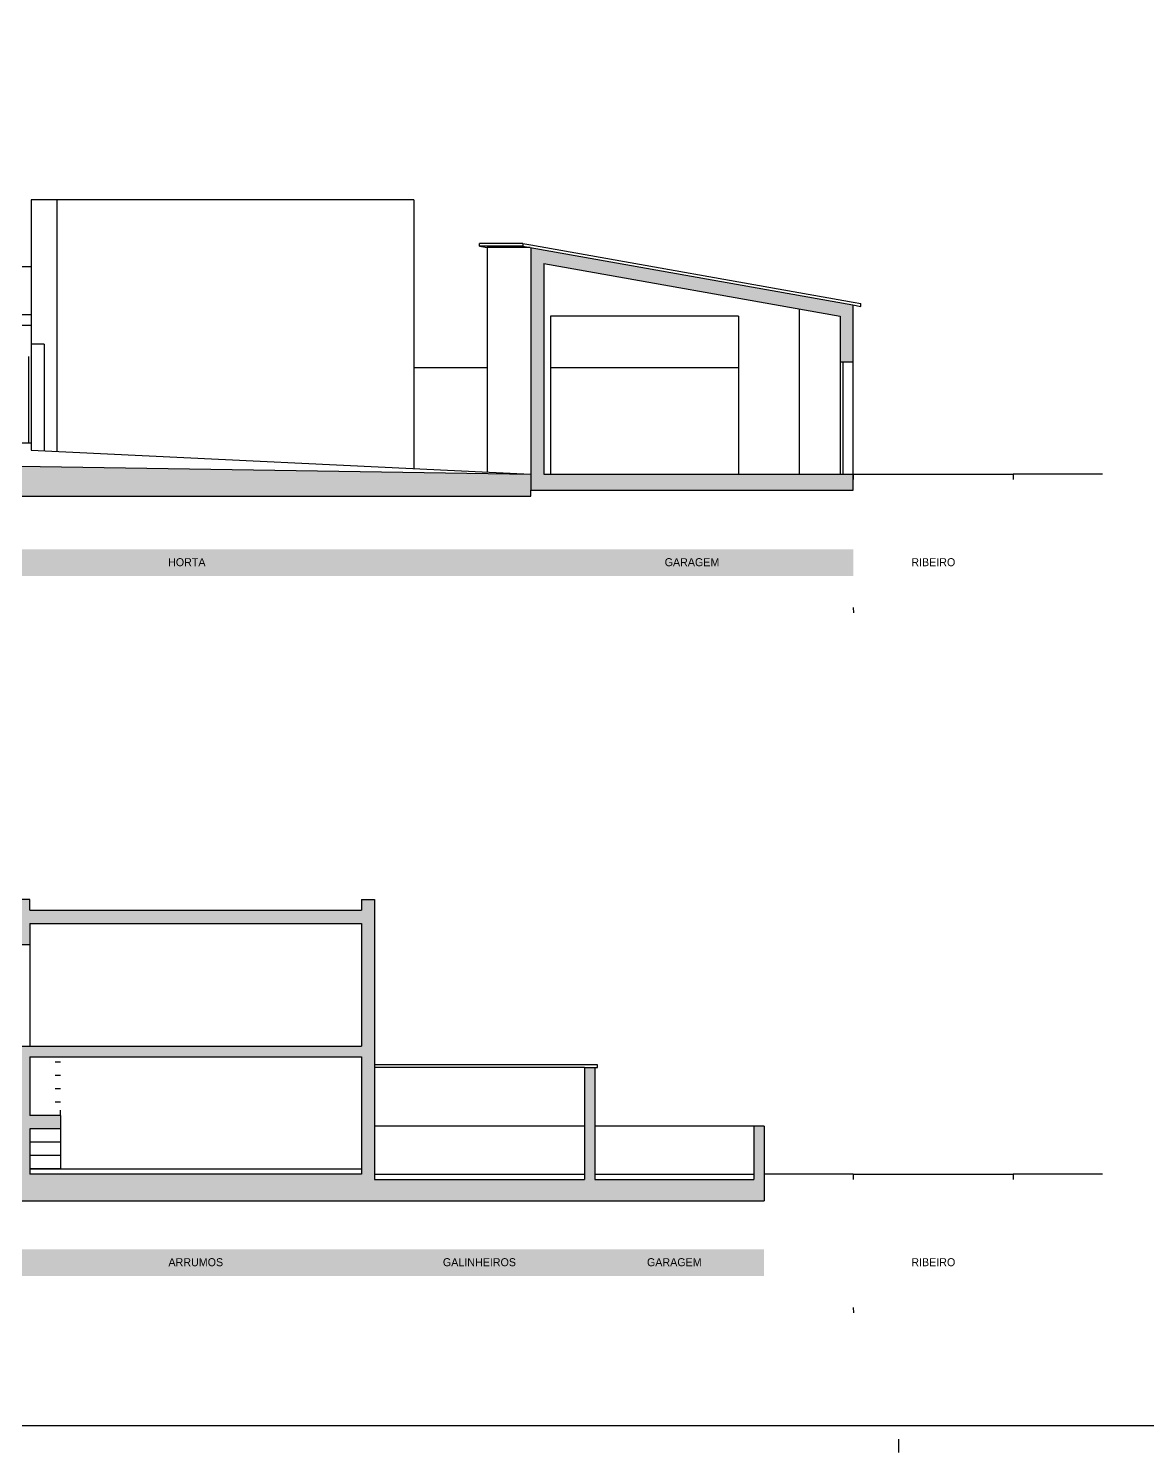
# Model space of a CAD drawing. Header units: metres. Extents: x 0 to 84.5, y 0 to 59.4.
# Drawn here: x 26.18 to 47.16, y 0 to 26.69 of the extents above; entities that cross this region are included whole.
import ezdxf
from ezdxf.xclip import XClip

# ---------------------------------------------------------------- set-up
doc = ezdxf.new("R2010")
doc.units = ezdxf.units.M
doc.header["$MEASUREMENT"] = 0
doc.header["$XCLIPFRAME"] = 0
doc.set_wipeout_variables(frame=1)
for name, pattern in [('J-Ponteado', [0.00040100000000000004, 1e-06, -0.0004]), ('Ponteado', [0.00025, 0, -0.00025]), ('Wipeout_Contour', [1, 0, -1])]:
    doc.linetypes.add(name, pattern=pattern)
for name, color, linetype in [('A-Folha rótulo', 7, 'Continuous'), ('A-Percursos', 7, 'Continuous'), ('A-Processo Vinha', 7, 'Continuous')]:
    doc.layers.add(name, color=color, linetype=linetype)

# ---------------------------------------------------------------- blocks, each defined once
blk = doc.blocks.new('Desenho_1_2', base_point=(-0.6638176144193568, -0.4464974306380775))
at = {"color": 254, "linetype": 'Wipeout_Contour', "lineweight": 0, "ltscale": 3.557082242551806}
blk.add_wipeout([(8.881784197001252e-16, 5.806466418789569e-14), (0.845, 5.806466418789569e-14), (0.845, 0.594), (8.881784197001252e-16, 0.594)], dxfattribs=at)
at = {"layer": 'A-Percursos', "linetype": 'Continuous', "lineweight": 0, "ltscale": 1000, "true_color": 0xe5e5e5}
for points in [[(0.355973420469142, 0.2258480313901585), (0.355973420469142, 0.1803721987800243), (0.4164738662951479, 0.1803721987800243), (0.4164738662951479, 0.1833721987800243), (0.3584248161671157, 0.1833721987800243), (0.3584248161671157, 0.2228721987800244), (0.4140224705971718, 0.2129721987800243), (0.4140224705971718, 0.2043721987800244), (0.4164738662951479, 0.2043721987800244), (0.4164738662951479, 0.2150750155171427), (0.4163862125442561, 0.2150906235880716)], [(0.4164738662951479, 0.169272855318047), (0.355973420469142, 0.169272855318047), (0.355973420469142, 0.164272855318047), (0.4164738662951479, 0.164272855318047)], [(0.3997504584126914, 0.03807039657117373), (0.2296127684910992, 0.03807039657117373), (0.2296127684910992, 0.03307039657117372), (0.3997504584126914, 0.03307039657117372)]]:
    blk.add_hatch(color=254, dxfattribs=at).paths.add_polyline_path(points)
at = {"layer": 'A-Percursos', "linetype": 'Continuous', "lineweight": 0, "ltscale": 1000, "true_color": 0x534e3e}
for points in [[(0.2347425506087364, 0.1842728571314447), (0.2296127680820674, 0.1842728571314447), (0.2296127680820674, 0.1792728550205448), (0.3340796479137792, 0.1792728550205448), (0.355973420469142, 0.1792728550205448), (0.355973420469142, 0.180372199173565), (0.355973420469142, 0.183372198933767), (0.3340796479137792, 0.1837187225292128), (0.2347425506087364, 0.1852910040284732)], [(0.355973420469142, 0.164272855318047), (0.355973420469142, 0.169272855318047), (0.2296127684910992, 0.169272855318047), (0.2296127684910992, 0.164272855318047)]]:
    blk.add_hatch(color=59, dxfattribs=at).paths.add_polyline_path(points)
at = {"layer": 'A-Percursos', "linetype": 'Continuous', "lineweight": 0, "ltscale": 1000, "true_color": 0xe5e5e5}
h = blk.add_hatch(color=254, dxfattribs=at)
h.paths.add_polyline_path([(0.06071289464292229, 0.05316974003315106), (0.125826839401971, 0.05316974003315106), (0.1595154224663012, 0.05316974003315106), (0.1749220890953606, 0.05316974003315106), (0.1749220890953606, 0.04716974003315105), (0.2257909165483938, 0.04716974003315105), (0.3997504584126914, 0.04716974003315105), (0.3997504584126914, 0.06116974003315101), (0.3978278618307935, 0.06116974003315101), (0.3978278618307935, 0.05216974003315106), (0.3978278618307935, 0.05116974003315106), (0.3679885724272802, 0.05116974003315106), (0.3679885724272802, 0.05216974003315106), (0.3679885724272802, 0.07216974003315102), (0.3660751702534548, 0.07216974003315102), (0.3660751702534548, 0.05216974003315106), (0.3660751702534548, 0.05116974003315106), (0.326659085472669, 0.05116974003315106), (0.326659085472669, 0.05216974003315106), (0.326659085472669, 0.1016697400331511), (0.326659085472669, 0.1036697400331511), (0.3242673327553888, 0.1036697400331511), (0.3242673327553888, 0.1016697400331511), (0.2620817621060892, 0.1016697400331511), (0.2620817621060892, 0.1036697400331511), (0.2596900093888082, 0.1036697400331511), (0.2596900093888082, 0.1016697400331511), (0.2596900093888082, 0.09516974003315104), (0.2620817621060892, 0.09516974003315104), (0.2620817621060892, 0.09916974003315104), (0.3242673327553888, 0.09916974003315104), (0.3242673327553888, 0.07616974003315102), (0.2596900093888082, 0.07616974003315102), (0.2257909165483938, 0.07616974003315102), (0.1774137159143612, 0.07616974003315102), (0.1774137159143612, 0.1135820700643045), (0.1749262930883904, 0.1135820700643045), (0.1749262930883904, 0.08516974003315114), (0.1595154224663012, 0.08516974003315114), (0.1347563096868393, 0.08516974003315114), (0.1347563096868393, 0.1114017191243855), (0.1320616016253697, 0.1114017191243855), (0.1320616016253697, 0.08516974003315114), (0.1260628948396167, 0.08516974003315114), (0.125826839401971, 0.08516974003315114), (0.1114628946429217, 0.08516974003315114), (0.1114628946429217, 0.1114017191243855), (0.1088628946429216, 0.1114017191243855), (0.1088628946429216, 0.08516974003315114), (0.06331289464292222, 0.08516974003315114), (0.06331289464292222, 0.1114017191243855), (0.06071289464292229, 0.1114017191243855), (0.06071289464292229, 0.08616974003315103), (0.06071289464292229, 0.05816974003315101)])
h.paths.add_polyline_path([(0.09506289464292295, 0.05666974003315095), (0.06331289464292222, 0.05666974003315095), (0.06331289464292222, 0.08316974003315103), (0.09506289464292295, 0.08316974003315103)], flags=0)
h.paths.add_polyline_path([(0.1020628946429223, 0.08316974003315103), (0.125826839401971, 0.08316974003315103), (0.1347563096868393, 0.08316974003315103), (0.1595154224663012, 0.08316974003315103), (0.1749262930883904, 0.08316974003315103), (0.1749262930883904, 0.05666974003315095), (0.1595154224663012, 0.05666974003315095), (0.1347563096868393, 0.05666974003315095), (0.1347563096868393, 0.06710643380310588), (0.1309194086374501, 0.06710643380310588), (0.1309194086374499, 0.06531909504911493), (0.127663700783761, 0.06531909504911493), (0.127663700783761, 0.06353175629512398), (0.125826839401971, 0.06353175629512398), (0.1244079929300722, 0.06353175629512398), (0.124407992930072, 0.06174441754113302), (0.121713284868602, 0.06174441754113302), (0.121713284868602, 0.05995707878714207), (0.1190185768071343, 0.05995707878714207), (0.1190185768071342, 0.05666974003315095), (0.1020628946429223, 0.05666974003315095)], flags=0)
h.paths.add_polyline_path([(0.125826839401971, 0.05666974003315095), (0.1210185768071342, 0.05666974003315095), (0.1210185768071342, 0.05729412761682973), (0.125826839401971, 0.05993379753235339), (0.1327563096868394, 0.06373798124335206), (0.1327563096868394, 0.05666974003315095)], flags=0)
h.paths.add_polyline_path([(0.1774137159143612, 0.05816974003315101), (0.1774137159143612, 0.07416974003315102), (0.2257909165483938, 0.07416974003315102), (0.2596900093888082, 0.07416974003315102), (0.2596900093888082, 0.05116974003315106), (0.2257909165483938, 0.05116974003315106), (0.1774137159143612, 0.05116974003315106)], flags=0)
h.paths.add_polyline_path([(0.2620817621060892, 0.06466974003315107), (0.2620817621060892, 0.07416974003315102), (0.3242673327553888, 0.07416974003315102), (0.3242673327553888, 0.05216974003315106), (0.2620817621060892, 0.05216974003315106), (0.2620817621060892, 0.06066974003315107), (0.267821968627563, 0.06066974003315107), (0.267821968627563, 0.06316974003315101), (0.2620817621060892, 0.06316974003315101)], flags=0)
at = {"layer": 'A-Folha rótulo', "linetype": 'Continuous', "ltscale": 1000}
for p, q in [((0.8389990454307036, 0.005000006407563483), (0.005998562185586081, 0.005000006407563483)), ((0.4250000032037531, 5.806466418789569e-14), (0.4250000032037531, 0.002500003203810774))]:
    blk.add_line(p, q, dxfattribs=at)
at = {"layer": 'A-Percursos', "linetype": 'Continuous', "ltscale": 1000}
for p, q in [((0.3340796511783855, 0.2347721936616938), (0.2622787764793893, 0.2347721936616938)), ((0.2622787764793893, 0.2347721936616938), (0.2622787764793893, 0.187872192991141)), ((0.267110573129009, 0.2347721936616938), (0.267110573129009, 0.187640131771152)), ((0.3340796511783855, 0.2347721936616938), (0.3340796511783855, 0.1844237229693257)), ((0.3544966441062876, 0.2266188618333792), (0.3464066852633341, 0.2266188618333792)), ((0.3464066852633341, 0.2261109965459654), (0.3464066852633341, 0.2266188618333792)), ((0.3544966441062876, 0.2261109965459654), (0.3464066852633341, 0.2261109965459654)), ((0.3464066852633341, 0.2261109965459654), (0.3477958039780183, 0.2258636366617177)), ((0.3477958039780183, 0.2258636366617177), (0.3477958039780183, 0.1837649612271995)), ((0.3558857628209718, 0.2258636366617177), (0.3477958039780183, 0.2258636366617177)), ((0.3544966441062876, 0.2266188618333792), (0.3559734247967485, 0.2263559010890357)), ((0.3544966441062876, 0.2266188618333792), (0.3544966441062876, 0.2261109965459654)), ((0.3544966441062876, 0.2261109965459654), (0.3558857628209718, 0.2258636366617177)), ((0.3558857628209718, 0.2258636366617177), (0.4163862130599866, 0.2150906194866229)), ((0.3559734247967485, 0.2263559010890357), (0.41647386244427, 0.215582883913941)), ((0.3559734247967485, 0.2258480358016219), (0.3559734247967485, 0.1803721959713761)), ((0.2130701884849683, 0.2222722028259168), (0.2622787764793893, 0.2222722028259168)), ((0.3584248122451904, 0.2228722000691992), (0.3584248122451904, 0.183372194779282)), ((0.3584248122451904, 0.2228722000691992), (0.4140224749958281, 0.2129722014848109)), ((0.4063354187528317, 0.214340997529443), (0.4063354187528317, 0.183372194779282)), ((0.4163862130599866, 0.2150906194866229), (0.4178629811589543, 0.2148276587422794)), ((0.41647386244427, 0.215582883913941), (0.4178629811589543, 0.2153355240296933)), ((0.41647386244427, 0.1803721959713761), (0.41647386244427, 0.2150750186265271)), ((0.4178629811589543, 0.2148276587422794), (0.4178629811589543, 0.2153355240296933)), ((0.229612766358511, 0.2132721938107056), (0.2622787764793893, 0.2132721938107056)), ((0.229612766358511, 0.2112721988025994), (0.2622787764793893, 0.2112721988025994)), ((0.3949609437212412, 0.2129722014848109), (0.3596608435853425, 0.2129722014848109)), ((0.3596608435853425, 0.2129722014848109), (0.3596608435853425, 0.183372194779282)), ((0.3949609437212412, 0.2129722014848109), (0.3949609437212412, 0.183372194779282)), ((0.4140224749958281, 0.2129722014848109), (0.4140224749958281, 0.204372199026117)), ((0.2647528915730878, 0.2077533675166875), (0.2622787764793893, 0.2077533675166875)), ((0.2647528915730878, 0.2077533675166875), (0.2647528915730878, 0.1877533670696523)), ((0.261800425652076, 0.2054453971759871), (0.261800425652076, 0.1892722033474579)), ((0.3340796511783855, 0.2033721952263173), (0.3477958039780183, 0.2033721952263173)), ((0.3596608435853425, 0.2033721952263173), (0.3949609437212412, 0.2033721952263173)), ((0.41647386244427, 0.204372199026117), (0.4140224749958281, 0.204372199026117)), ((0.4140224749958281, 0.204372199026117), (0.4140224749958281, 0.183372194779282)), ((0.4145224705999814, 0.204372199026117), (0.4145224705999814, 0.183372194779282)), ((0.229612766358511, 0.1892722033474579), (0.2622787764793893, 0.1892722033474579)), ((0.2622787764793893, 0.187872192991141), (0.3559734247967485, 0.183372194779282)), ((0.229612766358511, 0.1853722023788815), (0.3559734247967485, 0.183372194779282)), ((0.3584248122451904, 0.183372194779282), (0.41647386244427, 0.183372194779282)), ((0.41647386244427, 0.183372194779282), (0.4464738631148228, 0.183372194779282)), ((0.4631972800139479, 0.183372194779282), (0.4464738631148228, 0.183372194779282)), ((0.229612766358511, 0.1792728578815876), (0.3559734247967485, 0.1792728578815876)), ((0.3559734247967485, 0.1803721959713761), (0.41647386244427, 0.1803721959713761)), ((0.3559734247967485, 0.1792728578815876), (0.3559734247967485, 0.1803721959713761)), ((0.2620817573850232, 0.1036697425673517), (0.2596900032484568, 0.1036697425673517)), ((0.2620817573850232, 0.1016697349677522), (0.2620817573850232, 0.1036697425673517)), ((0.2620817573850232, 0.1016697349677522), (0.324267327161267, 0.1016697349677522)), ((0.324267327161267, 0.1036697425673517), (0.324267327161267, 0.1016697349677522)), ((0.324267327161267, 0.1036697425673517), (0.3266590812978333, 0.1036697425673517)), ((0.3266590812978333, 0.1036697425673517), (0.3266590812978333, 0.05116973824601085)), ((0.2620817573850232, 0.09916974435549271), (0.2620817573850232, 0.07616974510055151)), ((0.2620817573850232, 0.09916974435549271), (0.324267327161267, 0.09916974435549271)), ((0.324267327161267, 0.09916974435549271), (0.324267327161267, 0.07616974510055151)), ((0.2620817573850232, 0.09516974174778702), (0.2596900032484568, 0.09516974174778702)), ((0.2596900032484568, 0.07616974510055151), (0.324267327161267, 0.07616974510055151)), ((0.2620817573850232, 0.07416973750095204), (0.324267327161267, 0.07416973750095204)), ((0.2620817573850232, 0.07416973750095204), (0.2620817573850232, 0.06316974606912792)), ((0.324267327161267, 0.07416973750095204), (0.324267327161267, 0.05216974204581058)), ((0.3685364108730902, 0.07266973809699907), (0.3266590812978333, 0.07266973809699907)), ((0.3660751642854593, 0.07216974249284581), (0.3266590812978333, 0.07216974249284581)), ((0.3660751642854593, 0.07216974249284581), (0.3679885675947124, 0.07216974249284581)), ((0.3660751642854593, 0.07216974249284581), (0.3660751642854593, 0.05116973824601085)), ((0.3679885675947124, 0.07216974249284581), (0.3679885675947124, 0.05116973824601085)), ((0.3679885675947124, 0.07216974249284581), (0.3685364108730902, 0.07216974249284581)), ((0.3685364108730902, 0.07216974249284581), (0.3685364108730902, 0.07266973809699907)), ((0.2678219673127822, 0.06316974606912792), (0.2620817573850232, 0.06316974606912792)), ((0.2678219673127822, 0.06316974606912792), (0.2678219673127822, 0.05316974584561031)), ((0.2620817573850232, 0.06066974286537521), (0.2620817573850232, 0.05216974204581058)), ((0.2678219673127822, 0.06066974286537521), (0.2620817573850232, 0.06066974286537521)), ((0.3660751642854593, 0.06116973846952847), (0.3266590812978333, 0.06116973846952847)), ((0.3997504581366383, 0.06116973846952847), (0.3679885675947124, 0.06116973846952847)), ((0.3978278630373369, 0.06116973846952847), (0.3978278630373369, 0.05116973824601085)), ((0.3997504581366383, 0.06116973846952847), (0.3997504581366383, 0.04716973563830516)), ((0.2678219673127822, 0.0581697396616225), (0.2620817573850232, 0.0581697396616225)), ((0.2678219673127822, 0.0556697364578698), (0.2620817573850232, 0.0556697364578698)), ((0.2620817573850232, 0.05316974584561031), (0.324267327161267, 0.05316974584561031)), ((0.2678219673127822, 0.05316974584561031), (0.2620817573850232, 0.05316974584561031)), ((0.324267327161267, 0.05216974204581058), (0.2620817573850232, 0.05216974204581058)), ((0.3266590812978333, 0.05216974204581058), (0.3660751642854593, 0.05216974204581058)), ((0.3266590812978333, 0.05116973824601085), (0.3660751642854593, 0.05116973824601085)), ((0.3679885675947124, 0.05216974204581058), (0.3978278630373369, 0.05216974204581058)), ((0.3679885675947124, 0.05116973824601085), (0.3978278630373369, 0.05116973824601085)), ((0.41647386244427, 0.05216974204581058), (0.3997504581366383, 0.05216974204581058)), ((0.41647386244427, 0.05216974204581058), (0.4464738631148228, 0.05216974204581058)), ((0.4631972800139479, 0.05216974204581058), (0.4464738631148228, 0.05216974204581058)), ((0.1749220940472792, 0.04716973563830516), (0.3997504581366383, 0.04716973563830516))]:
    blk.add_line(p, q, dxfattribs=at)
at = {"layer": 'A-Percursos', "linetype": 'Ponteado', "ltscale": 1000}
for p, q in [((0.41647386244427, 0.183372194779282), (0.41647386244427, 0.1583722005162346)), ((0.4464738631148228, 0.183372194779282), (0.4464738631148228, 0.1583722005162346)), ((0.41647386244427, 0.05216974204581058), (0.41647386244427, 0.02716973519126992)), ((0.4464738631148228, 0.05216974204581058), (0.4464738631148228, 0.02716973519126992))]:
    blk.add_line(p, q, dxfattribs=at)
at = {"layer": 'A-Percursos', "linetype": 'J-Ponteado', "ltscale": 1000}
for p, q in [((0.2678219673127822, 0.07316974629264554), (0.2620817573850232, 0.07316974629264554)), ((0.2678219673127822, 0.06316974606912792), (0.2678219673127822, 0.07416973750095204)), ((0.2678219673127822, 0.07066974308889283), (0.2620817573850232, 0.07066974308889283)), ((0.2678219673127822, 0.06816973988514012), (0.2620817573850232, 0.06816973988514012)), ((0.2678219673127822, 0.06566973668138741), (0.2620817573850232, 0.06566973668138741))]:
    blk.add_line(p, q, dxfattribs=at)
at = {"layer": 'A-Percursos', "linetype": 'Ponteado', "ltscale": 1000}
for centre in [(0.4314738662951478, 0.1583721987800243), (0.4314738662951478, 0.02716974003315104)]:
    blk.add_arc(centre, 0.015, 180, 0, dxfattribs=at)
at = {"layer": 'A-Processo Vinha', "linetype": 'Continuous', "char_height": 0.0015, "attachment_point": 8}
for s, insert in [('\\A1;{\\Ft;HORTA}', (0.2914931575560311, 0.1661012250163718)), ('\\A1;{\\Ft;GARAGEM}', (0.3862236433821449, 0.1661012250163718)), ('\\A1;{\\Ft;ARRUMOS}', (0.293174547430739, 0.03489876807617702)), ('\\A1;{\\Ft;GALINHEIROS}', (0.3463671278630619, 0.03489877342129487)), ('\\A1;{\\Ft;GARAGEM}', (0.382908217129037, 0.03489876626949855))]:
    blk.add_mtext(s, dxfattribs=dict(at, insert=insert))
at = {"layer": 'A-Processo Vinha', "color": 14, "linetype": 'Continuous', "lineweight": 20, "true_color": 0x980000, "char_height": 0.0015, "attachment_point": 8}
for insert in [(0.4314738662951478, 0.1661012284685699), (0.4314738662951478, 0.03489876972169663)]:
    blk.add_mtext('\\A1;{\\Ft;RIBEIRO}', dxfattribs=dict(at, insert=insert))

msp = doc.modelspace()

# ---------------------------------------------------------------- block references
at = {"color": 33, "linetype": 'Continuous', "lineweight": 0, "ltscale": 1000, "true_color": 0xa79d7c}
ref = msp.add_blockref('Desenho_1_2', (-66.38176144193568, -44.64974306380775), dxfattribs=dict(at, xscale=100, yscale=100, zscale=100))
XClip(ref).set_block_clipping_path([(8.881784197001252e-16, 5.806466418789569e-14), (0.845, 0.594)])

doc.saveas('drawing.dxf')
